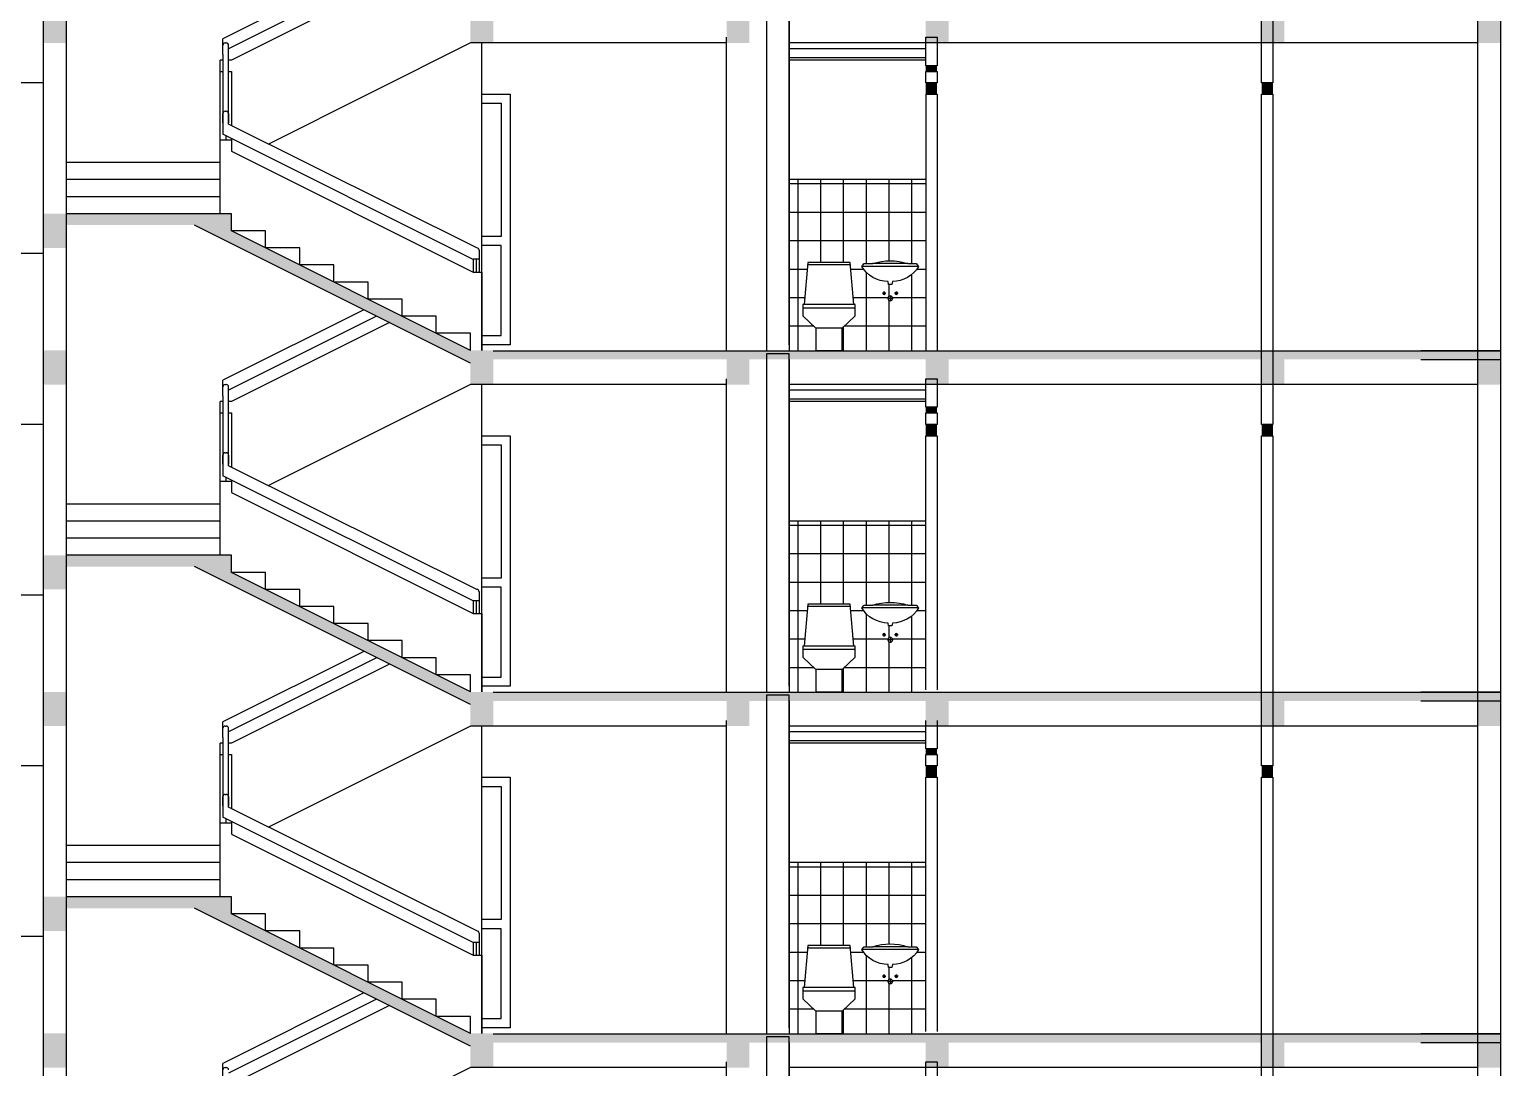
# Model space of a CAD drawing. Extents: x -110475 to -26375, y -22185 to 37215.
# Drawn here: x -54588 to -41663, y 5716 to 14835 of the extents above; entities that cross this region are included whole.
import ezdxf

# ---------------------------------------------------------------- set-up
doc = ezdxf.new("R2010")
doc.units = 0
doc.header["$LTSCALE"] = 800
doc.header["$MEASUREMENT"] = 0
doc.layers.get('0').update_dxf_attribs({"linetype": 'CONTINUOUS'})
for name, color, linetype in [('BAO', 3, 'CONTINUOUS'), ('CUA', 4, 'CONTINUOUS'), ('HATCH', 6, 'CONTINUOUS'), ('mc1', 5, 'CONTINUOUS'), ('MDUNG', 3, 'CONTINUOUS'), ('TBI', 3, 'CONTINUOUS')]:
    doc.layers.add(name, color=color, linetype=linetype)
pattern_1 = [(90, (-239834.67, 19230.74), (200, 1e-14), [])]
pattern_2 = [(180, (-239834.67, 19230.74), (0, 250), [])]

# ---------------------------------------------------------------- blocks, each defined once
blk = doc.blocks.new('WC2d21')
at = {"color": 151}
for p, q in [((-250, 738), (250, 738)), ((-54, 517), (-54, 488)), ((54, 517), (54, 488)), ((-69, 502), (-39, 502)), ((-25, 457), (25, 457)), ((0, 483), (0, 432)), ((69, 502), (39, 502))]:
    blk.add_line(p, q, dxfattribs=at)
blk.add_line((-154, 762), (154, 762))
blk.add_lwpolyline([(14, 580), (19, 605, 0.263805), (250, 738), (229, 762), (154, 762, 0.159336), (-154, 762), (-229, 762), (-250, 738, 0.263805), (-19, 605), (-14, 580), (0, 580)], format="xyb", close=True)
for centre, radius in [((-54, 502), 10.5), ((0, 457), 21), ((54, 502), 10.5)]:
    blk.add_circle(centre, radius, dxfattribs=at)

msp = doc.modelspace()

# ---------------------------------------------------------------- hatches: boundary and pattern name
at = {"layer": 'HATCH'}
h = msp.add_hatch(dxfattribs=at)
h.set_pattern_fill('_USER', color=6, scale=200, angle=90, style=0, pattern_type=0)
h.set_pattern_definition(pattern_1)
h.paths.add_polyline_path([(-47912.808, 13516.307), (-46712.808, 13516.307), (-46712.808, 12066.307), (-46712.808, 12016.307), (-47447.808, 12016.307), (-47447.808, 12212.139), (-47333.808, 12320.007), (-47333.808, 12387.971), (-47333.808, 12419.307), (-47345.575, 12419.307), (-47377.808, 12787.307), (-47562.808, 12787.307), (-47747.808, 12787.307), (-47780.04, 12419.307), (-47791.808, 12419.307), (-47791.808, 12387.971), (-47791.808, 12320.007), (-47677.808, 12212.139), (-47677.808, 12016.307), (-47912.808, 12016.307)])
h.paths.add_polyline_path([(-47254.481, 12778.798), (-47275.423, 12754.289, 0.263804579), (-47044.657, 12620.817), (-47039.753, 12596.307), (-47025.283, 12596.307), (-47010.813, 12596.307), (-47005.91, 12620.817, 0.263804579), (-46775.144, 12754.289), (-46796.086, 12778.798), (-46871.461, 12778.798, 0.159336024), (-47179.105, 12778.798)], flags=16)
h.paths.add_polyline_path([(-47090.092, 12518.798, 1), (-47069.092, 12518.798, 1)], flags=16)
h.paths.add_polyline_path([(-46981.474, 12518.798, 1), (-46960.474, 12518.798, 1)], flags=16)
h.paths.add_polyline_path([(-47046.283, 12473.798, 1), (-47004.283, 12473.798, 1)], flags=16)
h = msp.add_hatch(dxfattribs=at)
h.set_pattern_fill('_USER', color=6, scale=250, style=0, pattern_type=0)
h.set_pattern_definition(pattern_2)
h.paths.add_polyline_path([(-47912.808, 13516.307), (-46712.808, 13516.307), (-46712.808, 12066.307), (-46712.808, 12016.307), (-47447.808, 12016.307), (-47447.808, 12212.139), (-47333.808, 12320.007), (-47333.808, 12387.971), (-47333.808, 12419.307), (-47345.575, 12419.307), (-47377.808, 12787.307), (-47562.808, 12787.307), (-47747.808, 12787.307), (-47780.04, 12419.307), (-47791.808, 12419.307), (-47791.808, 12387.971), (-47791.808, 12320.007), (-47677.808, 12212.139), (-47677.808, 12016.307), (-47912.808, 12016.307)])
h.paths.add_polyline_path([(-47254.481, 12778.798), (-47275.423, 12754.289, 0.263804579), (-47044.657, 12620.817), (-47039.753, 12596.307), (-47025.283, 12596.307), (-47010.813, 12596.307), (-47005.91, 12620.817, 0.263804579), (-46775.144, 12754.289), (-46796.086, 12778.798), (-46871.461, 12778.798, 0.159336024), (-47179.105, 12778.798)], flags=16)
h.paths.add_polyline_path([(-47090.092, 12518.798, 1), (-47069.092, 12518.798, 1)], flags=16)
h.paths.add_polyline_path([(-47046.283, 12473.798, 1), (-47004.283, 12473.798, 1)], flags=16)
h.paths.add_polyline_path([(-46981.474, 12518.798, 1), (-46960.474, 12518.798, 1)], flags=16)
h = msp.add_hatch(dxfattribs=at)
h.set_pattern_fill('_USER', color=6, scale=250, style=0, pattern_type=0)
h.set_pattern_definition(pattern_2)
h.paths.add_polyline_path([(-47912.808, 13516.307), (-46712.808, 13516.307), (-46712.808, 12066.307), (-46712.808, 12016.307), (-47447.808, 12016.307), (-47447.808, 12212.139), (-47333.808, 12320.007), (-47333.808, 12387.971), (-47333.808, 12419.307), (-47345.575, 12419.307), (-47377.808, 12787.307), (-47562.808, 12787.307), (-47747.808, 12787.307), (-47780.04, 12419.307), (-47791.808, 12419.307), (-47791.808, 12387.971), (-47791.808, 12320.007), (-47677.808, 12212.139), (-47677.808, 12016.307), (-47912.808, 12016.307)])
h.paths.add_polyline_path([(-47254.481, 12778.798), (-47275.423, 12754.289, 0.263804579), (-47044.657, 12620.817), (-47039.753, 12596.307), (-47025.283, 12596.307), (-47010.813, 12596.307), (-47005.91, 12620.817, 0.263804579), (-46775.144, 12754.289), (-46796.086, 12778.798), (-46871.461, 12778.798, 0.159336024), (-47179.105, 12778.798)], flags=16)
h.paths.add_polyline_path([(-47090.092, 12518.798, 1), (-47069.092, 12518.798, 1)], flags=16)
h.paths.add_polyline_path([(-47046.283, 12473.798, 1), (-47004.283, 12473.798, 1)], flags=16)
h.paths.add_polyline_path([(-46981.474, 12518.798, 1), (-46960.474, 12518.798, 1)], flags=16)
h = msp.add_hatch(dxfattribs=at)
h.set_pattern_fill('_USER', color=6, scale=200, angle=90, style=0, pattern_type=0)
h.set_pattern_definition(pattern_1)
h.paths.add_polyline_path([(-47912.808, 13516.307), (-46712.808, 13516.307), (-46712.808, 12066.307), (-46712.808, 12016.307), (-47447.808, 12016.307), (-47447.808, 12212.139), (-47333.808, 12320.007), (-47333.808, 12387.971), (-47333.808, 12419.307), (-47345.575, 12419.307), (-47377.808, 12787.307), (-47562.808, 12787.307), (-47747.808, 12787.307), (-47780.04, 12419.307), (-47791.808, 12419.307), (-47791.808, 12387.971), (-47791.808, 12320.007), (-47677.808, 12212.139), (-47677.808, 12016.307), (-47912.808, 12016.307)])
h.paths.add_polyline_path([(-47254.481, 12778.798), (-47275.423, 12754.289, 0.263804579), (-47044.657, 12620.817), (-47039.753, 12596.307), (-47025.283, 12596.307), (-47010.813, 12596.307), (-47005.91, 12620.817, 0.263804579), (-46775.144, 12754.289), (-46796.086, 12778.798), (-46871.461, 12778.798, 0.159336024), (-47179.105, 12778.798)], flags=16)
h.paths.add_polyline_path([(-47090.092, 12518.798, 1), (-47069.092, 12518.798, 1)], flags=16)
h.paths.add_polyline_path([(-46981.474, 12518.798, 1), (-46960.474, 12518.798, 1)], flags=16)
h.paths.add_polyline_path([(-47046.283, 12473.798, 1), (-47004.283, 12473.798, 1)], flags=16)
h = msp.add_hatch(dxfattribs=at)
h.set_pattern_fill('_USER', color=6, scale=200, angle=90, style=0, pattern_type=0)
h.set_pattern_definition([(90, (-239834.67, 16230.74), (200, 1e-14), [])])
h.paths.add_polyline_path([(-47912.808, 10516.307), (-46712.808, 10516.307), (-46712.808, 9066.307), (-46712.808, 9016.307), (-47447.808, 9016.307), (-47447.808, 9212.139), (-47333.808, 9320.007), (-47333.808, 9387.971), (-47333.808, 9419.307), (-47345.575, 9419.307), (-47377.808, 9787.307), (-47562.808, 9787.307), (-47747.808, 9787.307), (-47780.04, 9419.307), (-47791.808, 9419.307), (-47791.808, 9387.971), (-47791.808, 9320.007), (-47677.808, 9212.139), (-47677.808, 9016.307), (-47912.808, 9016.307)])
h.paths.add_polyline_path([(-47254.481, 9778.798), (-47275.423, 9754.289, 0.263804579), (-47044.657, 9620.817), (-47039.753, 9596.307), (-47025.283, 9596.307), (-47010.813, 9596.307), (-47005.91, 9620.817, 0.263804579), (-46775.144, 9754.289), (-46796.086, 9778.798), (-46871.461, 9778.798, 0.159336024), (-47179.105, 9778.798)], flags=16)
h.paths.add_polyline_path([(-47090.092, 9518.798, 1), (-47069.092, 9518.798, 1)], flags=16)
h.paths.add_polyline_path([(-46981.474, 9518.798, 1), (-46960.474, 9518.798, 1)], flags=16)
h.paths.add_polyline_path([(-47046.283, 9473.798, 1), (-47004.283, 9473.798, 1)], flags=16)
h = msp.add_hatch(dxfattribs=at)
h.set_pattern_fill('_USER', color=6, scale=250, style=0, pattern_type=0)
h.set_pattern_definition([(180, (-239834.67, 16230.74), (0, 250), [])])
h.paths.add_polyline_path([(-47912.808, 10516.307), (-46712.808, 10516.307), (-46712.808, 9066.307), (-46712.808, 9016.307), (-47447.808, 9016.307), (-47447.808, 9212.139), (-47333.808, 9320.007), (-47333.808, 9387.971), (-47333.808, 9419.307), (-47345.575, 9419.307), (-47377.808, 9787.307), (-47562.808, 9787.307), (-47747.808, 9787.307), (-47780.04, 9419.307), (-47791.808, 9419.307), (-47791.808, 9387.971), (-47791.808, 9320.007), (-47677.808, 9212.139), (-47677.808, 9016.307), (-47912.808, 9016.307)])
h.paths.add_polyline_path([(-47254.481, 9778.798), (-47275.423, 9754.289, 0.263804579), (-47044.657, 9620.817), (-47039.753, 9596.307), (-47025.283, 9596.307), (-47010.813, 9596.307), (-47005.91, 9620.817, 0.263804579), (-46775.144, 9754.289), (-46796.086, 9778.798), (-46871.461, 9778.798, 0.159336024), (-47179.105, 9778.798)], flags=16)
h.paths.add_polyline_path([(-47090.092, 9518.798, 1), (-47069.092, 9518.798, 1)], flags=16)
h.paths.add_polyline_path([(-47046.283, 9473.798, 1), (-47004.283, 9473.798, 1)], flags=16)
h.paths.add_polyline_path([(-46981.474, 9518.798, 1), (-46960.474, 9518.798, 1)], flags=16)
h = msp.add_hatch(dxfattribs=at)
h.set_pattern_fill('_USER', color=6, scale=200, angle=90, style=0, pattern_type=0)
h.set_pattern_definition([(90, (-239834.67, 13230.74), (200, 1e-14), [])])
h.paths.add_polyline_path([(-47912.808, 7516.307), (-46712.808, 7516.307), (-46712.808, 6066.307), (-46712.808, 6016.307), (-47447.808, 6016.307), (-47447.808, 6212.139), (-47333.808, 6320.007), (-47333.808, 6387.971), (-47333.808, 6419.307), (-47345.575, 6419.307), (-47377.808, 6787.307), (-47562.808, 6787.307), (-47747.808, 6787.307), (-47780.04, 6419.307), (-47791.808, 6419.307), (-47791.808, 6387.971), (-47791.808, 6320.007), (-47677.808, 6212.139), (-47677.808, 6016.307), (-47912.808, 6016.307)])
h.paths.add_polyline_path([(-47254.481, 6778.798), (-47275.423, 6754.289, 0.263804579), (-47044.657, 6620.817), (-47039.753, 6596.307), (-47025.283, 6596.307), (-47010.813, 6596.307), (-47005.91, 6620.817, 0.263804579), (-46775.144, 6754.289), (-46796.086, 6778.798), (-46871.461, 6778.798, 0.159336024), (-47179.105, 6778.798)], flags=16)
h.paths.add_polyline_path([(-47090.092, 6518.798, 1), (-47069.092, 6518.798, 1)], flags=16)
h.paths.add_polyline_path([(-46981.474, 6518.798, 1), (-46960.474, 6518.798, 1)], flags=16)
h.paths.add_polyline_path([(-47046.283, 6473.798, 1), (-47004.283, 6473.798, 1)], flags=16)
h = msp.add_hatch(dxfattribs=at)
h.set_pattern_fill('_USER', color=6, scale=250, style=0, pattern_type=0)
h.set_pattern_definition([(180, (-239834.67, 13230.74), (0, 250), [])])
h.paths.add_polyline_path([(-47912.808, 7516.307), (-46712.808, 7516.307), (-46712.808, 6066.307), (-46712.808, 6016.307), (-47447.808, 6016.307), (-47447.808, 6212.139), (-47333.808, 6320.007), (-47333.808, 6387.971), (-47333.808, 6419.307), (-47345.575, 6419.307), (-47377.808, 6787.307), (-47562.808, 6787.307), (-47747.808, 6787.307), (-47780.04, 6419.307), (-47791.808, 6419.307), (-47791.808, 6387.971), (-47791.808, 6320.007), (-47677.808, 6212.139), (-47677.808, 6016.307), (-47912.808, 6016.307)])
h.paths.add_polyline_path([(-47254.481, 6778.798), (-47275.423, 6754.289, 0.263804579), (-47044.657, 6620.817), (-47039.753, 6596.307), (-47025.283, 6596.307), (-47010.813, 6596.307), (-47005.91, 6620.817, 0.263804579), (-46775.144, 6754.289), (-46796.086, 6778.798), (-46871.461, 6778.798, 0.159336024), (-47179.105, 6778.798)], flags=16)
h.paths.add_polyline_path([(-47090.092, 6518.798, 1), (-47069.092, 6518.798, 1)], flags=16)
h.paths.add_polyline_path([(-47046.283, 6473.798, 1), (-47004.283, 6473.798, 1)], flags=16)
h.paths.add_polyline_path([(-46981.474, 6518.798, 1), (-46960.474, 6518.798, 1)], flags=16)

# ---------------------------------------------------------------- linework, layer by layer
at = {"layer": 'BAO', "color": 3, "linetype": 'Continuous'}
for points in [[(-41862.808, 14716.307), (-47912.867, 14716.307)], [(-50712.936, 12016.307), (-50712.936, 12166.307), (-51012.936, 12166.307), (-51012.936, 12316.307), (-51312.936, 12316.307), (-51312.936, 12466.307), (-51612.936, 12466.307), (-51612.936, 12616.307), (-51912.936, 12616.307), (-51912.936, 12766.307), (-52212.936, 12766.307), (-52212.936, 12916.307), (-52512.936, 12916.307), (-52512.936, 13066.307), (-52812.936, 13066.307)], [(-41862.808, 11716.307), (-47912.867, 11716.307)], [(-50712.936, 9016.307), (-50712.936, 9166.307), (-51012.936, 9166.307), (-51012.936, 9316.307), (-51312.936, 9316.307), (-51312.936, 9466.307), (-51612.936, 9466.307), (-51612.936, 9616.307), (-51912.936, 9616.307), (-51912.936, 9766.307), (-52212.936, 9766.307), (-52212.936, 9916.307), (-52512.936, 9916.307), (-52512.936, 10066.307), (-52812.936, 10066.307)], [(-41862.808, 8716.307), (-47912.867, 8716.307)], [(-50712.936, 6016.307), (-50712.936, 6166.307), (-51012.936, 6166.307), (-51012.936, 6316.307), (-51312.936, 6316.307), (-51312.936, 6466.307), (-51612.936, 6466.307), (-51612.936, 6616.307), (-51912.936, 6616.307), (-51912.936, 6766.307), (-52212.936, 6766.307), (-52212.936, 6916.307), (-52512.936, 6916.307), (-52512.936, 7066.307), (-52812.936, 7066.307)], [(-41862.808, 5716.307), (-47912.867, 5716.307)]]:
    msp.add_lwpolyline(points, dxfattribs=at)
at = {"layer": 'CUA', "color": 4, "linetype": 'ByBlock'}
for p, q in [((-51649.043, 15372.557), (-52887.936, 14753.111)), ((-51537.239, 15316.656), (-52837.936, 14666.307)), ((-51424.739, 15260.406), (-52812.936, 14566.307)), ((-52887.936, 14616.307), (-52887.936, 14753.111)), ((-48462.808, 12066.307), (-48462.808, 14766.307)), ((-48462.808, 12066.307), (-48462.808, 14766.307)), ((-52887.936, 14616.307), (-52887.936, 13915.611)), ((-52867.936, 14716.307), (-52857.936, 14716.307)), ((-52837.936, 14616.307), (-52837.936, 14696.307)), ((-52837.936, 14003.074), (-52837.936, 14616.307)), ((-52912.936, 14466.307), (-52912.936, 14566.307)), ((-52887.936, 14566.307), (-52912.936, 14566.307)), ((-52812.936, 14566.307), (-52837.936, 14566.307)), ((-52912.936, 13216.307), (-52912.936, 14466.307)), ((-52912.936, 14466.307), (-52887.936, 14466.307)), ((-52837.936, 14466.307), (-52812.936, 14466.307)), ((-52812.936, 14466.307), (-52812.936, 13990.611)), ((-50612.936, 14266.307), (-50362.808, 14266.307)), ((-50362.808, 14266.307), (-50362.808, 12066.307)), ((-52887.936, 14016.307), (-52887.936, 14096.307)), ((-52867.936, 14116.307), (-52857.936, 14116.307)), ((-52837.936, 14096.307), (-52837.936, 14016.307)), ((-50612.936, 14186.307), (-50442.808, 14186.307)), ((-50442.808, 14186.307), (-50442.808, 13016.307)), ((-50657.936, 12916.307), (-52837.936, 14003.074)), ((-52912.936, 13216.307), (-52912.936, 13866.307)), ((-52912.936, 13866.307), (-52812.936, 13866.307)), ((-50687.936, 12815.611), (-52887.936, 13915.611)), ((-52862.936, 13903.111), (-52862.936, 13866.307)), ((-52862.936, 13903.111), (-52862.936, 13866.307)), ((-52812.936, 13878.111), (-52812.936, 13766.307)), ((-52912.936, 13666.307), (-54262.808, 13666.307)), ((-52912.936, 13516.307), (-54262.808, 13516.307)), ((-52912.936, 13366.307), (-54262.808, 13366.307)), ((-50442.808, 13016.307), (-50612.936, 13016.307)), ((-50637.936, 12816.307), (-50687.936, 12816.307)), ((-50687.936, 12816.307), (-50687.936, 12703.807)), ((-50662.936, 12816.307), (-50662.936, 12703.807)), ((-50662.936, 12816.307), (-50662.936, 12703.807)), ((-50637.936, 12896.307), (-50637.936, 12816.307)), ((-50637.936, 12840.611), (-50637.936, 12703.807)), ((-50687.936, 12703.807), (-50612.936, 12703.807)), ((-50612.936, 12703.807), (-50612.936, 12016.307)), ((-51649.043, 12372.557), (-52887.936, 11753.111)), ((-51537.239, 12316.656), (-52837.936, 11666.307)), ((-51424.739, 12260.406), (-52812.936, 11566.307)), ((-50362.808, 12066.307), (-50612.936, 12066.307)), ((-52887.936, 11616.307), (-52887.936, 11753.111)), ((-52867.936, 11716.307), (-52857.936, 11716.307)), ((-52837.936, 11616.307), (-52837.936, 11696.307)), ((-52912.936, 11466.307), (-52912.936, 11566.307)), ((-52887.936, 11566.307), (-52912.936, 11566.307)), ((-52887.936, 11616.307), (-52887.936, 10915.611)), ((-52837.936, 11003.074), (-52837.936, 11616.307)), ((-52812.936, 11566.307), (-52837.936, 11566.307)), ((-52912.936, 10216.307), (-52912.936, 11466.307)), ((-52912.936, 11466.307), (-52887.936, 11466.307)), ((-52837.936, 11466.307), (-52812.936, 11466.307)), ((-52812.936, 11466.307), (-52812.936, 10990.611)), ((-50612.936, 11266.307), (-50362.808, 11266.307)), ((-50362.808, 11266.307), (-50362.808, 9066.307)), ((-52867.936, 11116.307), (-52857.936, 11116.307)), ((-50612.936, 11186.307), (-50442.808, 11186.307)), ((-50442.808, 11186.307), (-50442.808, 10016.307)), ((-52887.936, 11016.307), (-52887.936, 11096.307)), ((-52837.936, 11096.307), (-52837.936, 11016.307)), ((-50657.936, 9916.307), (-52837.936, 11003.074)), ((-52912.936, 10216.307), (-52912.936, 10866.307)), ((-52912.936, 10866.307), (-52812.936, 10866.307)), ((-50687.936, 9815.611), (-52887.936, 10915.611)), ((-52862.936, 10903.111), (-52862.936, 10866.307)), ((-52862.936, 10903.111), (-52862.936, 10866.307)), ((-52812.936, 10878.111), (-52812.936, 10766.307)), ((-52912.936, 10666.307), (-54262.808, 10666.307)), ((-52912.936, 10516.307), (-54262.808, 10516.307)), ((-52912.936, 10366.307), (-54262.808, 10366.307)), ((-50442.808, 10016.307), (-50612.936, 10016.307)), ((-50637.936, 9896.307), (-50637.936, 9816.307)), ((-50637.936, 9840.611), (-50637.936, 9703.807)), ((-50442.808, 9936.307), (-50612.936, 9936.307)), ((-50442.808, 9146.307), (-50442.808, 9936.307)), ((-50687.936, 9816.307), (-50687.936, 9703.807)), ((-50637.936, 9816.307), (-50687.936, 9816.307)), ((-50687.936, 9703.807), (-50612.936, 9703.807)), ((-50662.936, 9816.307), (-50662.936, 9703.807)), ((-50662.936, 9816.307), (-50662.936, 9703.807)), ((-50612.936, 9703.807), (-50612.936, 9016.307)), ((-51649.043, 9372.557), (-52887.936, 8753.111)), ((-51537.239, 9316.656), (-52837.936, 8666.307)), ((-51424.739, 9260.406), (-52812.936, 8566.307)), ((-50612.936, 9146.307), (-50442.808, 9146.307)), ((-50362.808, 9066.307), (-50612.936, 9066.307)), ((-52887.936, 8616.307), (-52887.936, 8753.111)), ((-52867.936, 8716.307), (-52857.936, 8716.307)), ((-52837.936, 8616.307), (-52837.936, 8696.307)), ((-52912.936, 8466.307), (-52912.936, 8566.307)), ((-52887.936, 8566.307), (-52912.936, 8566.307)), ((-52887.936, 8616.307), (-52887.936, 7915.611)), ((-52837.936, 8003.074), (-52837.936, 8616.307)), ((-52812.936, 8566.307), (-52837.936, 8566.307)), ((-52912.936, 7216.307), (-52912.936, 8466.307)), ((-52912.936, 8466.307), (-52887.936, 8466.307)), ((-52837.936, 8466.307), (-52812.936, 8466.307)), ((-52812.936, 8466.307), (-52812.936, 7990.611)), ((-50612.936, 8266.307), (-50362.808, 8266.307)), ((-50612.936, 8186.307), (-50442.808, 8186.307)), ((-50442.808, 8186.307), (-50442.808, 7016.307)), ((-50362.808, 8266.307), (-50362.808, 6066.307)), ((-52887.936, 8016.307), (-52887.936, 8096.307)), ((-52867.936, 8116.307), (-52857.936, 8116.307)), ((-52837.936, 8096.307), (-52837.936, 8016.307)), ((-50687.936, 6815.611), (-52887.936, 7915.611)), ((-52862.936, 7903.111), (-52862.936, 7866.307)), ((-52862.936, 7903.111), (-52862.936, 7866.307)), ((-50657.936, 6916.307), (-52837.936, 8003.074)), ((-52912.936, 7216.307), (-52912.936, 7866.307)), ((-52912.936, 7866.307), (-52812.936, 7866.307)), ((-52812.936, 7878.111), (-52812.936, 7766.307)), ((-52912.936, 7666.307), (-54262.808, 7666.307)), ((-52912.936, 7516.307), (-54262.808, 7516.307)), ((-52912.936, 7366.307), (-54262.808, 7366.307)), ((-50442.808, 7016.307), (-50612.936, 7016.307)), ((-50637.936, 6896.307), (-50637.936, 6816.307)), ((-50637.936, 6816.307), (-50687.936, 6816.307)), ((-50687.936, 6816.307), (-50687.936, 6703.807)), ((-50662.936, 6816.307), (-50662.936, 6703.807)), ((-50662.936, 6816.307), (-50662.936, 6703.807)), ((-50637.936, 6840.611), (-50637.936, 6703.807)), ((-50687.936, 6703.807), (-50612.936, 6703.807)), ((-50612.936, 6703.807), (-50612.936, 6016.307)), ((-51649.043, 6372.557), (-52887.936, 5753.111)), ((-51537.239, 6316.656), (-52837.936, 5666.307)), ((-51424.739, 6260.406), (-52812.936, 5566.307)), ((-50362.808, 6066.307), (-50612.936, 6066.307)), ((-52887.936, 5616.307), (-52887.936, 5753.111)), ((-52867.936, 5716.307), (-52857.936, 5716.307))]:
    msp.add_line(p, q, dxfattribs=at)
at = {"layer": 'CUA', "color": 4, "linetype": 'Continuous'}
for p, q in [((-46712.808, 14666.307), (-47912.808, 14666.307)), ((-46712.808, 14586.307), (-47912.808, 14586.307)), ((-46712.808, 14566.307), (-47912.808, 14566.307)), ((-46712.808, 11666.307), (-47912.808, 11666.307)), ((-46712.808, 11586.307), (-47912.808, 11586.307)), ((-46712.808, 11566.307), (-47912.808, 11566.307)), ((-46712.808, 8666.307), (-47912.808, 8666.307)), ((-46712.808, 8586.307), (-47912.808, 8586.307)), ((-46712.808, 8566.307), (-47912.808, 8566.307))]:
    msp.add_line(p, q, dxfattribs=at)
at = {"layer": 'CUA', "color": 4}
msp.add_line((-46612.808, 12716.307), (-46612.808, 12116.307), dxfattribs=at)
at = {"layer": 'CUA', "color": 4, "linetype": 'ByBlock'}
for points in [[(-47912.808, 12066.307), (-47912.808, 14986.307), (-48112.808, 14986.307), (-48112.808, 12066.307)], [(-52912.936, 13216.307), (-52912.936, 13216.307), (-52912.936, 13866.307), (-52812.936, 13866.307), (-52812.936, 13766.307), (-50687.936, 12703.807)], [(-50612.936, 12146.307), (-50442.808, 12146.307), (-50442.808, 12936.307), (-50612.936, 12936.307)], [(-52912.936, 10216.307), (-52912.936, 10216.307), (-52912.936, 10866.307), (-52812.936, 10866.307), (-52812.936, 10766.307), (-50687.936, 9703.807)], [(-52912.936, 7216.307), (-52912.936, 7216.307), (-52912.936, 7866.307), (-52812.936, 7866.307), (-52812.936, 7766.307), (-50687.936, 6703.807)], [(-50612.936, 6146.307), (-50442.808, 6146.307), (-50442.808, 6936.307), (-50612.936, 6936.307)]]:
    msp.add_lwpolyline(points, dxfattribs=at)
for centre, start, end in [((-52867.936, 14696.307), 90, 180), ((-52857.936, 14696.307), 0, 90), ((-52867.936, 14096.307), 90, 180), ((-52857.936, 14096.307), 0, 90), ((-50657.936, 12896.307), 0, 90), ((-52867.936, 11696.307), 90, 180), ((-52857.936, 11696.307), 0, 90), ((-52867.936, 11096.307), 90, 180), ((-52857.936, 11096.307), 0, 90), ((-50657.936, 9896.307), 0, 90), ((-52867.936, 8696.307), 90, 180), ((-52857.936, 8696.307), 0, 90), ((-52867.936, 8096.307), 90, 180), ((-52857.936, 8096.307), 0, 90), ((-50657.936, 6896.307), 0, 90), ((-52867.936, 5696.307), 90, 180), ((-52857.936, 5696.307), 0, 90)]:
    msp.add_arc(centre, 20, start, end, dxfattribs=at)
at = {"layer": 'HATCH', "color": 6}
for p, q in [((-46712.808, 13516.307), (-47912.808, 13516.307)), ((-46733.912, 13516.307), (-47912.808, 13516.307)), ((-46712.808, 10516.307), (-47912.808, 10516.307)), ((-46712.808, 7516.307), (-47912.808, 7516.307))]:
    msp.add_line(p, q, dxfattribs=at)
at = {"layer": 'mc1', "color": 5, "linetype": 'Continuous'}
for p, q in [((-46612.808, 14516.307), (-46712.808, 14516.307)), ((-43662.808, 14366.307), (-43762.808, 14366.307)), ((-43662.808, 14366.307), (-43762.808, 14366.307)), ((-46712.808, 14266.307), (-46612.808, 14266.307)), ((-43762.808, 14266.307), (-43662.808, 14266.307)), ((-46712.808, 11266.307), (-46612.808, 11266.307)), ((-43662.808, 11366.307), (-43762.808, 11366.307)), ((-43762.808, 11266.307), (-43662.808, 11266.307)), ((-46612.808, 8516.307), (-46712.808, 8516.307)), ((-46712.808, 8266.307), (-46612.808, 8266.307))]:
    msp.add_line(p, q, dxfattribs=at)
at = {"layer": 'mc1', "color": 5}
for p, q in [((-50712.936, 11904.504), (-53136.543, 13116.307)), ((-50712.936, 12016.307), (-52812.936, 13066.307)), ((-42362.808, 12016.307), (-41662.808, 12016.307)), ((-42362.808, 11936.307), (-41662.808, 11936.307)), ((-50712.936, 8904.504), (-53136.543, 10116.307)), ((-50712.936, 9016.307), (-52812.936, 10066.307)), ((-42362.808, 9016.307), (-41662.808, 9016.307)), ((-42362.808, 8936.307), (-41662.808, 8936.307)), ((-50712.936, 5904.504), (-53136.543, 7116.307)), ((-50712.936, 6016.307), (-52812.936, 7066.307)), ((-42362.808, 6016.307), (-41662.808, 6016.307)), ((-42362.808, 5936.307), (-41662.808, 5936.307))]:
    msp.add_line(p, q, dxfattribs=at)
for points in [[(-52812.936, 13066.307), (-52812.936, 13216.307), (-54262.808, 13216.307)], [(-52812.936, 10066.307), (-52812.936, 10216.307), (-54262.808, 10216.307)], [(-52812.936, 7066.307), (-52812.936, 7216.307), (-54262.808, 7216.307)]]:
    msp.add_lwpolyline(points, dxfattribs=at)
at = {"layer": 'mc1', "color": 5, "linetype": 'Continuous'}
for points in [[(-50512.936, 12013.383), (-41662.808, 12013.383)], [(-50512.936, 9013.383), (-41662.808, 9013.383)], [(-50512.936, 6013.383), (-41662.808, 6013.383)]]:
    msp.add_lwpolyline(points, dxfattribs=at)
at = {"layer": 'mc1', "color": 5, "linetype": 'ByBlock'}
for points in [[(-54262.808, 15016.307), (-54462.808, 15016.307), (-54262.808, 14716.307), (-54462.808, 14716.307)], [(-50512.936, 15016.307), (-50712.936, 15016.307), (-50512.936, 14716.307), (-50712.936, 14716.307)], [(-50512.936, 15016.307), (-50712.936, 15016.307), (-50512.936, 14716.307), (-50712.936, 14716.307)], [(-50512.936, 15016.307), (-50712.936, 15016.307), (-50512.936, 14716.307), (-50712.936, 14716.307)], [(-48262.808, 15016.307), (-48462.808, 15016.307), (-48262.808, 14716.307), (-48462.808, 14716.307)], [(-46512.808, 15016.307), (-46712.808, 15016.307), (-46512.808, 14716.307), (-46712.808, 14716.307)], [(-43562.808, 15016.307), (-43762.808, 15016.307), (-43562.808, 14716.307), (-43762.808, 14716.307)], [(-41662.808, 15016.307), (-41862.808, 15016.307), (-41662.808, 14716.307), (-41862.808, 14716.307)], [(-54262.808, 13216.307), (-54462.808, 13216.307), (-54262.808, 12916.307), (-54462.808, 12916.307)], [(-54262.808, 12016.307), (-54462.808, 12016.307), (-54262.808, 11716.307), (-54462.808, 11716.307)], [(-50512.936, 12016.307), (-50712.936, 12016.307), (-50512.936, 11716.307), (-50712.936, 11716.307)], [(-48462.808, 12016.307), (-50512.936, 12016.307), (-48462.808, 11936.307), (-50512.936, 11936.307)], [(-48462.808, 12016.307), (-50512.936, 12016.307), (-48462.808, 11936.307), (-50512.936, 11936.307)], [(-48262.808, 12016.307), (-48462.808, 12016.307), (-48262.808, 11716.307), (-48462.808, 11716.307)], [(-46712.808, 12016.307), (-48262.808, 12016.307), (-46712.808, 11936.307), (-48262.808, 11936.307)], [(-46712.808, 12016.307), (-48262.808, 12016.307), (-46712.808, 11936.307), (-48262.808, 11936.307)], [(-46512.808, 12016.307), (-46712.808, 12016.307), (-46512.808, 11716.307), (-46712.808, 11716.307)], [(-43762.808, 12016.307), (-46512.808, 12016.307), (-43762.808, 11936.307), (-46512.808, 11936.307)], [(-43562.808, 12016.307), (-43762.808, 12016.307), (-43562.808, 11716.307), (-43762.808, 11716.307)], [(-42362.808, 12016.307), (-43720.36, 12016.307), (-42362.808, 11936.307), (-43720.36, 11936.307)], [(-42362.808, 12016.307), (-43720.36, 12016.307), (-42362.808, 11936.307), (-43720.36, 11936.307)], [(-41662.808, 12016.307), (-41862.808, 12016.307), (-41662.808, 11716.307), (-41862.808, 11716.307)], [(-54262.808, 10216.307), (-54462.808, 10216.307), (-54262.808, 9916.307), (-54462.808, 9916.307)], [(-54262.808, 9016.307), (-54462.808, 9016.307), (-54262.808, 8716.307), (-54462.808, 8716.307)], [(-50512.936, 9016.307), (-50712.936, 9016.307), (-50512.936, 8716.307), (-50712.936, 8716.307)], [(-48462.808, 9016.307), (-50512.936, 9016.307), (-48462.808, 8936.307), (-50512.936, 8936.307)], [(-48262.808, 9016.307), (-48462.808, 9016.307), (-48262.808, 8716.307), (-48462.808, 8716.307)], [(-46712.808, 9016.307), (-48262.808, 9016.307), (-46712.808, 8936.307), (-48262.808, 8936.307)], [(-46512.808, 9016.307), (-46712.808, 9016.307), (-46512.808, 8716.307), (-46712.808, 8716.307)], [(-43762.808, 9016.307), (-46512.808, 9016.307), (-43762.808, 8936.307), (-46512.808, 8936.307)], [(-43562.808, 9016.307), (-43762.808, 9016.307), (-43562.808, 8716.307), (-43762.808, 8716.307)], [(-42362.808, 9016.307), (-43720.36, 9016.307), (-42362.808, 8936.307), (-43720.36, 8936.307)], [(-41662.808, 9016.307), (-41862.808, 9016.307), (-41662.808, 8716.307), (-41862.808, 8716.307)], [(-54262.808, 7216.307), (-54462.808, 7216.307), (-54262.808, 6916.307), (-54462.808, 6916.307)], [(-54262.808, 6016.307), (-54462.808, 6016.307), (-54262.808, 5716.307), (-54462.808, 5716.307)], [(-50512.936, 6016.307), (-50712.936, 6016.307), (-50512.936, 5716.307), (-50712.936, 5716.307)], [(-48462.808, 6016.307), (-50512.936, 6016.307), (-48462.808, 5936.307), (-50512.936, 5936.307)], [(-48262.808, 6016.307), (-48462.808, 6016.307), (-48262.808, 5716.307), (-48462.808, 5716.307)], [(-46712.808, 6016.307), (-48262.808, 6016.307), (-46712.808, 5936.307), (-48262.808, 5936.307)], [(-46512.808, 6016.307), (-46712.808, 6016.307), (-46512.808, 5716.307), (-46712.808, 5716.307)], [(-43762.808, 6016.307), (-46512.808, 6016.307), (-43762.808, 5936.307), (-46512.808, 5936.307)], [(-43562.808, 6016.307), (-43762.808, 6016.307), (-43562.808, 5716.307), (-43762.808, 5716.307)], [(-42362.808, 6016.307), (-43720.36, 6016.307), (-42362.808, 5936.307), (-43720.36, 5936.307)], [(-41662.808, 6016.307), (-41862.808, 6016.307), (-41662.808, 5716.307), (-41862.808, 5716.307)]]:
    msp.add_solid(points, dxfattribs=at)
at = {"layer": 'mc1', "color": 5, "linetype": 'Continuous'}
for points in [[(-46612.808, 14516.307), (-46712.808, 14516.307), (-46612.808, 14466.307), (-46712.808, 14466.307)], [(-46612.808, 14516.307), (-46712.808, 14516.307), (-46612.808, 14466.307), (-46712.808, 14466.307)], [(-46612.808, 14366.307), (-46712.808, 14366.307), (-46612.808, 14266.307), (-46712.808, 14266.307)], [(-46612.808, 14366.307), (-46712.808, 14366.307), (-46612.808, 14266.307), (-46712.808, 14266.307)], [(-43662.808, 14366.307), (-43762.808, 14366.307), (-43662.808, 14266.307), (-43762.808, 14266.307)], [(-43662.808, 14366.307), (-43762.808, 14366.307), (-43662.808, 14266.307), (-43762.808, 14266.307)], [(-46612.808, 11516.307), (-46712.808, 11516.307), (-46612.808, 11466.307), (-46712.808, 11466.307)], [(-46612.808, 11516.307), (-46712.808, 11516.307), (-46612.808, 11466.307), (-46712.808, 11466.307)], [(-46612.808, 11366.307), (-46712.808, 11366.307), (-46612.808, 11266.307), (-46712.808, 11266.307)], [(-43662.808, 11366.307), (-43762.808, 11366.307), (-43662.808, 11266.307), (-43762.808, 11266.307)], [(-46612.808, 8516.307), (-46712.808, 8516.307), (-46612.808, 8466.307), (-46712.808, 8466.307)], [(-46612.808, 8366.307), (-46712.808, 8366.307), (-46612.808, 8266.307), (-46712.808, 8266.307)], [(-43662.808, 8366.307), (-43762.808, 8366.307), (-43662.808, 8266.307), (-43762.808, 8266.307)]]:
    msp.add_solid(points, dxfattribs=at)
at = {"layer": 'mc1', "color": 5}
for points in [[(-52812.936, 13116.307), (-52812.936, 13216.307), (-54262.808, 13116.307), (-54262.808, 13216.307)], [(-50712.936, 11904.504), (-50712.936, 12016.307), (-53136.543, 13116.307), (-52812.936, 13066.307)], [(-52812.936, 13066.307), (-52812.936, 13116.307), (-53136.543, 13116.307)], [(-42362.808, 11936.307), (-41662.808, 11936.307), (-42362.808, 12016.307), (-41662.808, 12016.307)], [(-52812.936, 10116.307), (-52812.936, 10216.307), (-54262.808, 10116.307), (-54262.808, 10216.307)], [(-50712.936, 8904.504), (-50712.936, 9016.307), (-53136.543, 10116.307), (-52812.936, 10066.307)], [(-52812.936, 10066.307), (-52812.936, 10116.307), (-53136.543, 10116.307)], [(-42362.808, 8936.307), (-41662.808, 8936.307), (-42362.808, 9016.307), (-41662.808, 9016.307)], [(-52812.936, 7116.307), (-52812.936, 7216.307), (-54262.808, 7116.307), (-54262.808, 7216.307)], [(-50712.936, 5904.504), (-50712.936, 6016.307), (-53136.543, 7116.307), (-52812.936, 7066.307)], [(-52812.936, 7066.307), (-52812.936, 7116.307), (-53136.543, 7116.307)], [(-42362.808, 5936.307), (-41662.808, 5936.307), (-42362.808, 6016.307), (-41662.808, 6016.307)]]:
    msp.add_solid(points, dxfattribs=at)
at = {"layer": 'MDUNG', "color": 3}
for p, q in [((-41662.808, 25950.421), (-41662.808, -2983.693)), ((-41862.808, -2983.693), (-41862.808, 24316.307)), ((-54462.808, 14716.307), (-54462.808, 22016.307)), ((-54262.808, 14716.307), (-54262.808, 22016.307)), ((-48112.808, 17966.307), (-48112.808, 12016.307)), ((-47912.808, 17966.307), (-47912.808, 12016.307)), ((-43762.808, 14366.307), (-43762.808, 15013.383)), ((-43662.808, 15013.383), (-43662.808, 14366.307)), ((-48112.808, 14936.307), (-48112.808, 12016.307)), ((-47912.808, 14936.307), (-47912.808, 12016.307)), ((-48462.808, 12016.307), (-48462.808, 14766.307)), ((-48462.808, 12016.307), (-48462.808, 14766.307)), ((-46712.808, 14516.307), (-46712.808, 14766.307)), ((-46612.808, 14766.307), (-46612.808, 14516.307)), ((-54462.808, 12016.307), (-54462.808, 14716.307)), ((-54262.808, 12016.307), (-54262.808, 14716.307)), ((-46712.808, 14666.307), (-47912.808, 14666.307)), ((-46712.808, 14666.307), (-47912.808, 14666.307)), ((-43762.808, 14366.307), (-43762.808, 14666.307)), ((-43662.808, 14666.307), (-43662.808, 14366.307)), ((-46712.808, 14586.307), (-47912.808, 14586.307)), ((-46712.808, 14566.307), (-47912.808, 14566.307)), ((-54462.808, 14366.307), (-59312.808, 14366.307)), ((-46712.808, 14266.307), (-46712.808, 12013.383)), ((-46612.808, 14266.307), (-46612.808, 12013.383)), ((-43762.808, 12013.383), (-43762.808, 14266.307)), ((-43662.808, 14266.307), (-43662.808, 12013.383)), ((-54462.808, 12866.307), (-59312.808, 12866.307)), ((-54462.808, 9016.307), (-54462.808, 12016.307)), ((-54262.808, 9016.307), (-54262.808, 12016.307)), ((-48112.808, 11936.307), (-48112.808, 9016.307)), ((-47912.808, 11936.307), (-47912.808, 9016.307)), ((-43762.808, 11366.307), (-43762.808, 12013.383)), ((-43662.808, 12013.383), (-43662.808, 11366.307)), ((-48462.808, 9016.307), (-48462.808, 11766.307)), ((-46712.808, 11666.307), (-47912.808, 11666.307)), ((-46712.808, 11666.307), (-47912.808, 11666.307)), ((-46712.808, 11586.307), (-47912.808, 11586.307)), ((-46712.808, 11566.307), (-47912.808, 11566.307)), ((-54462.808, 11366.307), (-59312.808, 11366.307)), ((-46712.808, 9033.888), (-46712.808, 11266.307)), ((-46612.808, 11266.307), (-46612.808, 9033.888)), ((-43762.808, 9033.888), (-43762.808, 11266.307)), ((-43662.808, 11266.307), (-43662.808, 9033.888)), ((-54462.808, 9866.307), (-59312.808, 9866.307)), ((-54462.808, 6016.307), (-54462.808, 9016.307)), ((-54262.808, 6016.307), (-54262.808, 9016.307)), ((-48112.808, 8936.307), (-48112.808, 6016.307)), ((-47912.808, 8936.307), (-47912.808, 6016.307)), ((-43762.808, 8366.307), (-43762.808, 9033.888)), ((-43662.808, 9033.888), (-43662.808, 8366.307)), ((-48462.808, 6016.307), (-48462.808, 8766.307)), ((-46712.808, 8516.307), (-46712.808, 8766.307)), ((-46612.808, 8766.307), (-46612.808, 8516.307)), ((-54462.808, 8366.307), (-59312.808, 8366.307)), ((-43662.808, 8366.307), (-43762.808, 8366.307)), ((-46712.808, 6033.888), (-46712.808, 8266.307)), ((-46612.808, 8266.307), (-46612.808, 6033.888)), ((-43762.808, 6033.888), (-43762.808, 8266.307)), ((-43762.808, 8266.307), (-43662.808, 8266.307)), ((-43662.808, 8266.307), (-43662.808, 6033.888)), ((-54462.808, 6866.307), (-59312.808, 6866.307)), ((-54462.808, 3016.307), (-54462.808, 6016.307)), ((-54262.808, 3016.307), (-54262.808, 6016.307)), ((-43762.808, 5366.307), (-43762.808, 6033.888)), ((-43662.808, 6033.888), (-43662.808, 5366.307)), ((-48112.808, 5936.307), (-48112.808, 3016.307)), ((-47912.808, 5936.307), (-47912.808, 3016.307)), ((-48462.808, 3016.307), (-48462.808, 5766.307))]:
    msp.add_line(p, q, dxfattribs=at)
at = {"layer": 'MDUNG', "color": 3, "linetype": 'ByBlock'}
for p, q in [((-50712.936, 14716.307), (-52488.151, 13828.7)), ((-48462.808, 14716.307), (-50712.936, 14716.307)), ((-48462.808, 9066.307), (-48462.808, 11766.307)), ((-50712.936, 11716.307), (-52488.151, 10828.7)), ((-48462.808, 11716.307), (-50712.936, 11716.307)), ((-50712.936, 8716.307), (-52488.151, 7828.7)), ((-48462.808, 8716.307), (-50712.936, 8716.307)), ((-48462.808, 6066.307), (-48462.808, 8766.307)), ((-50712.936, 5716.307), (-52488.151, 4828.7)), ((-48462.808, 5716.307), (-50712.936, 5716.307)), ((-48462.808, 3066.307), (-48462.808, 5766.307))]:
    msp.add_line(p, q, dxfattribs=at)
for points in [[(-47912.808, 12066.307), (-47912.808, 14986.307), (-48112.808, 14986.307), (-48112.808, 12066.307)], [(-47912.808, 9066.307), (-47912.808, 11986.307), (-48112.808, 11986.307), (-48112.808, 9066.307)], [(-47912.808, 6066.307), (-47912.808, 8986.307), (-48112.808, 8986.307), (-48112.808, 6066.307)], [(-47912.808, 3066.307), (-47912.808, 5986.307), (-48112.808, 5986.307), (-48112.808, 3066.307)]]:
    msp.add_lwpolyline(points, dxfattribs=at)
at = {"layer": 'MDUNG', "color": 3}
for points in [[(-46612.808, 14516.307), (-46712.808, 14516.307), (-46712.808, 14766.307), (-46612.808, 14766.307)], [(-46612.808, 14366.307), (-46712.808, 14366.307), (-46712.808, 14466.307), (-46612.808, 14466.307)], [(-46612.808, 14366.307), (-46712.808, 14366.307), (-46712.808, 14466.307), (-46612.808, 14466.307)], [(-46612.808, 11516.307), (-46712.808, 11516.307), (-46712.808, 11766.307), (-46612.808, 11766.307)], [(-46612.808, 11516.307), (-46712.808, 11516.307), (-46712.808, 11766.307), (-46612.808, 11766.307)], [(-46612.808, 11366.307), (-46712.808, 11366.307), (-46712.808, 11466.307), (-46612.808, 11466.307)], [(-46612.808, 11366.307), (-46712.808, 11366.307), (-46712.808, 11466.307), (-46612.808, 11466.307)], [(-46612.808, 8366.307), (-46712.808, 8366.307), (-46712.808, 8466.307), (-46612.808, 8466.307)], [(-46612.808, 5516.307), (-46712.808, 5516.307), (-46712.808, 5766.307), (-46612.808, 5766.307)]]:
    msp.add_lwpolyline(points, close=True, dxfattribs=at)
at = {"layer": 'MDUNG', "color": 3, "linetype": 'Continuous'}
for points in [[(-50612.936, 12016.307), (-50612.936, 14716.307)], [(-50612.936, 9016.307), (-50612.936, 11716.307)], [(-50612.936, 6016.307), (-50612.936, 8716.307)]]:
    msp.add_lwpolyline(points, dxfattribs=at)
at = {"layer": 'TBI', "color": 4}
for p, q in [((-47375.978, 12766.416), (-47749.638, 12766.416)), ((-47375.978, 12766.416), (-47749.638, 12766.416)), ((-47333.808, 12419.307), (-47791.808, 12419.307)), ((-47333.808, 12419.307), (-47791.808, 12419.307)), ((-47333.808, 12387.971), (-47791.808, 12387.971)), ((-47333.808, 12387.971), (-47791.808, 12387.971)), ((-47447.808, 12212.139), (-47677.808, 12212.139)), ((-47447.808, 12212.139), (-47677.808, 12212.139)), ((-47375.978, 9766.416), (-47749.638, 9766.416)), ((-47333.808, 9419.307), (-47791.808, 9419.307)), ((-47333.808, 9387.971), (-47791.808, 9387.971)), ((-47447.808, 9212.139), (-47677.808, 9212.139)), ((-47375.978, 6766.416), (-47749.638, 6766.416)), ((-47333.808, 6419.307), (-47791.808, 6419.307)), ((-47333.808, 6387.971), (-47791.808, 6387.971)), ((-47447.808, 6212.139), (-47677.808, 6212.139))]:
    msp.add_line(p, q, dxfattribs=at)
for points in [[(-47562.808, 12787.307), (-47747.808, 12787.307), (-47780.04, 12419.307), (-47791.808, 12419.307), (-47791.808, 12387.971), (-47791.808, 12320.007), (-47677.808, 12212.139), (-47677.808, 12016.307), (-47562.808, 12016.307), (-47447.808, 12016.307), (-47447.808, 12212.139), (-47333.808, 12320.007), (-47333.808, 12387.971), (-47333.808, 12419.307), (-47345.575, 12419.307), (-47377.808, 12787.307)], [(-47562.808, 12787.307), (-47747.808, 12787.307), (-47780.04, 12419.307), (-47791.808, 12419.307), (-47791.808, 12387.971), (-47791.808, 12320.007), (-47677.808, 12212.139), (-47677.808, 12016.307), (-47562.808, 12016.307), (-47447.808, 12016.307), (-47447.808, 12212.139), (-47333.808, 12320.007), (-47333.808, 12387.971), (-47333.808, 12419.307), (-47345.575, 12419.307), (-47377.808, 12787.307)], [(-47562.808, 9787.307), (-47747.808, 9787.307), (-47780.04, 9419.307), (-47791.808, 9419.307), (-47791.808, 9387.971), (-47791.808, 9320.007), (-47677.808, 9212.139), (-47677.808, 9016.307), (-47562.808, 9016.307), (-47447.808, 9016.307), (-47447.808, 9212.139), (-47333.808, 9320.007), (-47333.808, 9387.971), (-47333.808, 9419.307), (-47345.575, 9419.307), (-47377.808, 9787.307)], [(-47562.808, 6787.307), (-47747.808, 6787.307), (-47780.04, 6419.307), (-47791.808, 6419.307), (-47791.808, 6387.971), (-47791.808, 6320.007), (-47677.808, 6212.139), (-47677.808, 6016.307), (-47562.808, 6016.307), (-47447.808, 6016.307), (-47447.808, 6212.139), (-47333.808, 6320.007), (-47333.808, 6387.971), (-47333.808, 6419.307), (-47345.575, 6419.307), (-47377.808, 6787.307)]]:
    msp.add_lwpolyline(points, close=True, dxfattribs=at)

# ---------------------------------------------------------------- block references
at = {"layer": 'TBI', "color": 3, "xscale": -1}
msp.add_blockref('WC2d21', (-47025.283, 12016.307), dxfattribs=at)
at = {"layer": 'TBI', "color": 4, "xscale": -1}
for p in [(-47025.283, 12016.307), (-47025.283, 9016.307), (-47025.283, 6016.307)]:
    msp.add_blockref('WC2d21', p, dxfattribs=at)

doc.saveas('drawing.dxf')
